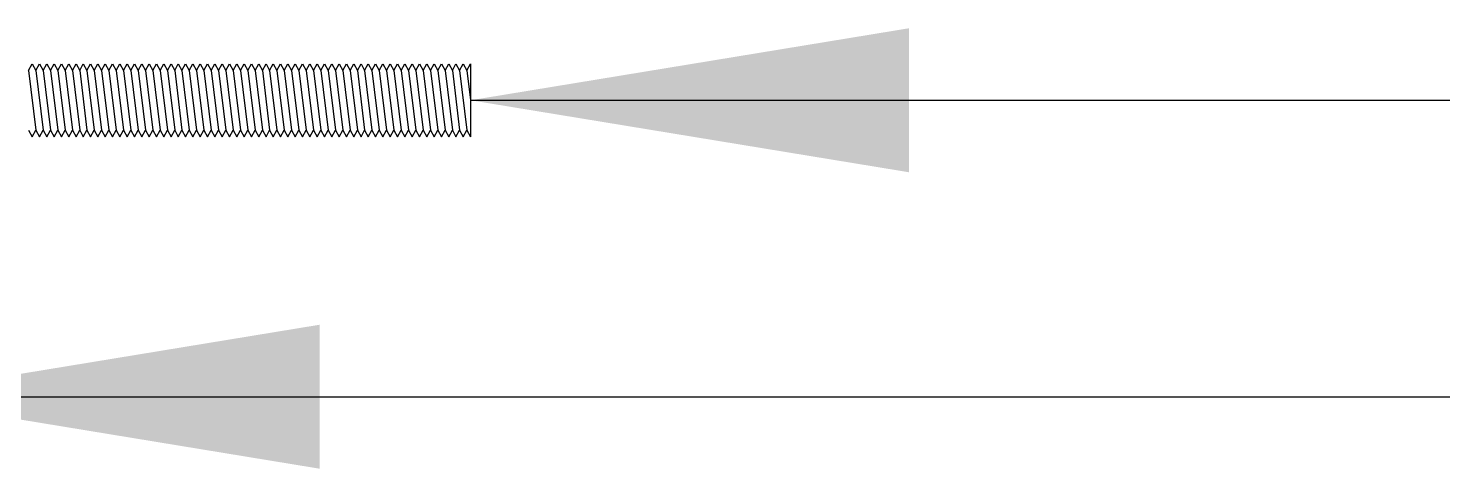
# Model space of a CAD drawing. Header units: inches. Extents: x -108 to 13185, y -10150 to 372.
# Drawn here: x 12994.22 to 13032.93, y -3369.56 to -3357.5 of the extents above; entities that cross this region are included whole.
import ezdxf

# ---------------------------------------------------------------- set-up
doc = ezdxf.new("R2010")
doc.units = ezdxf.units.IN
doc.header["$MEASUREMENT"] = 0
doc.dimstyles.get("Standard").update_dxf_attribs({"dimtxt": 14, "dimasz": 12, "dimexe": 0.18, "dimexo": 6, "dimgap": 3, "dimtad": 2, "dimtih": 1, "dimtoh": 1, "dimdec": 0, "dimzin": 0, "dimdsep": 46, "dimtxsty": 'Standard', "dimblk": 'ARCHTICK', "dimcen": 0.09, "dimadec": 0, "dimazin": 0, "dimtfac": 1, "dimtdec": 0, "dimtofl": 0, "dimtmove": 0, "dimatfit": 3, "dimfxl": 1, "dimtolj": 1, "dimtzin": 0, "dimarcsym": 0})

# ---------------------------------------------------------------- blocks, each defined once
blk = doc.blocks.new('_ArchTick')
at = {"color": 0, "linetype": 'ByBlock', "const_width": 0.15}
blk.add_lwpolyline([(-0.5, -0.5), (0.5, 0.5)], dxfattribs=at)

msp = doc.modelspace()

# ---------------------------------------------------------------- linework, layer by layer
for p, q in [((12994.227, -3358.654), (12994.327, -3358.469)), ((12994.227, -3358.654), (12994.427, -3360.285)), ((12994.327, -3358.469), (12994.427, -3358.654)), ((12994.427, -3358.654), (12994.527, -3358.469)), ((12994.427, -3358.654), (12994.627, -3360.285)), ((12994.527, -3358.469), (12994.627, -3358.654)), ((12994.627, -3358.654), (12994.727, -3358.469)), ((12994.627, -3358.654), (12994.827, -3360.285)), ((12994.727, -3358.469), (12994.827, -3358.654)), ((12994.827, -3358.654), (12994.927, -3358.469)), ((12994.827, -3358.654), (12995.027, -3360.285)), ((12994.927, -3358.469), (12995.027, -3358.654)), ((12995.027, -3358.654), (12995.127, -3358.469)), ((12995.027, -3358.654), (12995.227, -3360.285)), ((12995.127, -3358.469), (12995.227, -3358.654)), ((12995.227, -3358.654), (12995.327, -3358.469)), ((12995.227, -3358.654), (12995.427, -3360.285)), ((12995.327, -3358.469), (12995.427, -3358.654)), ((12995.427, -3358.654), (12995.527, -3358.469)), ((12995.427, -3358.654), (12995.627, -3360.285)), ((12995.527, -3358.469), (12995.627, -3358.654)), ((12995.627, -3358.654), (12995.727, -3358.469)), ((12995.627, -3358.654), (12995.827, -3360.285)), ((12995.727, -3358.469), (12995.827, -3358.654)), ((12995.827, -3358.654), (12995.927, -3358.469)), ((12995.827, -3358.654), (12996.027, -3360.285)), ((12995.927, -3358.469), (12996.027, -3358.654)), ((12996.027, -3358.654), (12996.127, -3358.469)), ((12996.027, -3358.654), (12996.227, -3360.285)), ((12996.127, -3358.469), (12996.227, -3358.654)), ((12996.227, -3358.654), (12996.327, -3358.469)), ((12996.227, -3358.654), (12996.427, -3360.285)), ((12996.327, -3358.469), (12996.427, -3358.654)), ((12996.427, -3358.654), (12996.527, -3358.469)), ((12996.427, -3358.654), (12996.627, -3360.285)), ((12996.527, -3358.469), (12996.627, -3358.654)), ((12996.627, -3358.654), (12996.727, -3358.469)), ((12996.627, -3358.654), (12996.827, -3360.285)), ((12996.727, -3358.469), (12996.827, -3358.654)), ((12996.827, -3358.654), (12996.927, -3358.469)), ((12996.827, -3358.654), (12997.027, -3360.285)), ((12996.927, -3358.469), (12997.027, -3358.654)), ((12997.027, -3358.654), (12997.127, -3358.469)), ((12997.027, -3358.654), (12997.227, -3360.285)), ((12997.127, -3358.469), (12997.227, -3358.654)), ((12997.227, -3358.654), (12997.327, -3358.469)), ((12997.227, -3358.654), (12997.427, -3360.285)), ((12997.327, -3358.469), (12997.427, -3358.654)), ((12997.427, -3358.654), (12997.527, -3358.469)), ((12997.427, -3358.654), (12997.627, -3360.285)), ((12997.527, -3358.469), (12997.627, -3358.654)), ((12997.627, -3358.654), (12997.727, -3358.469)), ((12997.627, -3358.654), (12997.827, -3360.285)), ((12997.727, -3358.469), (12997.827, -3358.654)), ((12997.827, -3358.654), (12997.927, -3358.469)), ((12997.827, -3358.654), (12998.027, -3360.285)), ((12997.927, -3358.469), (12998.027, -3358.654)), ((12998.027, -3358.654), (12998.127, -3358.469)), ((12998.027, -3358.654), (12998.227, -3360.285)), ((12998.127, -3358.469), (12998.227, -3358.654)), ((12998.227, -3358.654), (12998.327, -3358.469)), ((12998.227, -3358.654), (12998.427, -3360.285)), ((12998.327, -3358.469), (12998.427, -3358.654)), ((12998.427, -3358.654), (12998.527, -3358.469)), ((12998.427, -3358.654), (12998.627, -3360.285)), ((12998.527, -3358.469), (12998.627, -3358.654)), ((12998.627, -3358.654), (12998.727, -3358.469)), ((12998.627, -3358.654), (12998.827, -3360.285)), ((12998.727, -3358.469), (12998.827, -3358.654)), ((12998.827, -3358.654), (12998.927, -3358.469)), ((12998.827, -3358.654), (12999.027, -3360.285)), ((12998.927, -3358.469), (12999.027, -3358.654)), ((12999.027, -3358.654), (12999.127, -3358.469)), ((12999.027, -3358.654), (12999.227, -3360.285)), ((12999.127, -3358.469), (12999.227, -3358.654)), ((12999.227, -3358.654), (12999.327, -3358.469)), ((12999.227, -3358.654), (12999.427, -3360.285)), ((12999.327, -3358.469), (12999.427, -3358.654)), ((12999.427, -3358.654), (12999.527, -3358.469)), ((12999.427, -3358.654), (12999.627, -3360.285)), ((12999.527, -3358.469), (12999.627, -3358.654)), ((12999.627, -3358.654), (12999.727, -3358.469)), ((12999.627, -3358.654), (12999.827, -3360.285)), ((12999.727, -3358.469), (12999.827, -3358.654)), ((12999.827, -3358.654), (12999.927, -3358.469)), ((12999.827, -3358.654), (13000.027, -3360.285)), ((12999.927, -3358.469), (13000.027, -3358.654)), ((13000.027, -3358.654), (13000.127, -3358.469)), ((13000.027, -3358.654), (13000.227, -3360.285)), ((13000.127, -3358.469), (13000.227, -3358.654)), ((13000.227, -3358.654), (13000.327, -3358.469)), ((13000.227, -3358.654), (13000.427, -3360.285)), ((13000.327, -3358.469), (13000.427, -3358.654)), ((13000.427, -3358.654), (13000.527, -3358.469)), ((13000.427, -3358.654), (13000.627, -3360.285)), ((13000.527, -3358.469), (13000.627, -3358.654)), ((13000.627, -3358.654), (13000.727, -3358.469)), ((13000.627, -3358.654), (13000.827, -3360.285)), ((13000.727, -3358.469), (13000.827, -3358.654)), ((13000.827, -3358.654), (13000.927, -3358.469)), ((13000.827, -3358.654), (13001.027, -3360.285)), ((13000.927, -3358.469), (13001.027, -3358.654)), ((13001.027, -3358.654), (13001.127, -3358.469)), ((13001.027, -3358.654), (13001.227, -3360.285)), ((13001.127, -3358.469), (13001.227, -3358.654)), ((13001.227, -3358.654), (13001.327, -3358.469)), ((13001.227, -3358.654), (13001.427, -3360.285)), ((13001.327, -3358.469), (13001.427, -3358.654)), ((13001.427, -3358.654), (13001.527, -3358.469)), ((13001.427, -3358.654), (13001.627, -3360.285)), ((13001.527, -3358.469), (13001.627, -3358.654)), ((13001.627, -3358.654), (13001.727, -3358.469)), ((13001.627, -3358.654), (13001.827, -3360.285)), ((13001.727, -3358.469), (13001.827, -3358.654)), ((13001.827, -3358.654), (13001.927, -3358.469)), ((13001.827, -3358.654), (13002.027, -3360.285)), ((13001.927, -3358.469), (13002.027, -3358.654)), ((13002.027, -3358.654), (13002.127, -3358.469)), ((13002.027, -3358.654), (13002.227, -3360.285)), ((13002.127, -3358.469), (13002.227, -3358.654)), ((13002.227, -3358.654), (13002.327, -3358.469)), ((13002.227, -3358.654), (13002.427, -3360.285)), ((13002.327, -3358.469), (13002.427, -3358.654)), ((13002.427, -3358.654), (13002.527, -3358.469)), ((13002.427, -3358.654), (13002.627, -3360.285)), ((13002.527, -3358.469), (13002.627, -3358.654)), ((13002.627, -3358.654), (13002.727, -3358.469)), ((13002.627, -3358.654), (13002.827, -3360.285)), ((13002.727, -3358.469), (13002.827, -3358.654)), ((13002.827, -3358.654), (13002.927, -3358.469)), ((13002.827, -3358.654), (13003.027, -3360.285)), ((13002.927, -3358.469), (13003.027, -3358.654)), ((13003.027, -3358.654), (13003.127, -3358.469)), ((13003.027, -3358.654), (13003.227, -3360.285)), ((13003.127, -3358.469), (13003.227, -3358.654)), ((13003.227, -3358.654), (13003.327, -3358.469)), ((13003.227, -3358.654), (13003.427, -3360.285)), ((13003.327, -3358.469), (13003.427, -3358.654)), ((13003.427, -3358.654), (13003.527, -3358.469)), ((13003.427, -3358.654), (13003.627, -3360.285)), ((13003.527, -3358.469), (13003.627, -3358.654)), ((13003.627, -3358.654), (13003.727, -3358.469)), ((13003.627, -3358.654), (13003.827, -3360.285)), ((13003.727, -3358.469), (13003.827, -3358.654)), ((13003.827, -3358.654), (13003.927, -3358.469)), ((13003.827, -3358.654), (13004.027, -3360.285)), ((13003.927, -3358.469), (13004.027, -3358.654)), ((13004.027, -3358.654), (13004.127, -3358.469)), ((13004.027, -3358.654), (13004.227, -3360.285)), ((13004.127, -3358.469), (13004.227, -3358.654)), ((13004.227, -3358.654), (13004.327, -3358.469)), ((13004.227, -3358.654), (13004.427, -3360.285)), ((13004.327, -3358.469), (13004.427, -3358.654)), ((13004.427, -3358.654), (13004.527, -3358.469)), ((13004.427, -3358.654), (13004.627, -3360.285)), ((13004.527, -3358.469), (13004.627, -3358.654)), ((13004.627, -3358.654), (13004.727, -3358.469)), ((13004.627, -3358.654), (13004.827, -3360.285)), ((13004.727, -3358.469), (13004.827, -3358.654)), ((13004.827, -3358.654), (13004.927, -3358.469)), ((13004.827, -3358.654), (13005.027, -3360.285)), ((13004.927, -3358.469), (13005.027, -3358.654)), ((13005.027, -3358.654), (13005.127, -3358.469)), ((13005.027, -3358.654), (13005.227, -3360.285)), ((13005.127, -3358.469), (13005.227, -3358.654)), ((13005.227, -3358.654), (13005.327, -3358.469)), ((13005.227, -3358.654), (13005.427, -3360.285)), ((13005.327, -3358.469), (13005.427, -3358.654)), ((13005.427, -3358.654), (13005.527, -3358.469)), ((13005.427, -3358.654), (13005.627, -3360.285)), ((13005.527, -3358.469), (13005.627, -3358.654)), ((13005.627, -3358.654), (13005.727, -3358.469)), ((13005.627, -3358.654), (13005.827, -3360.285)), ((13005.727, -3358.469), (13005.827, -3358.654)), ((13005.827, -3358.654), (13005.927, -3358.469)), ((13005.827, -3358.654), (13006.027, -3360.285)), ((13005.927, -3358.469), (13006.027, -3358.654)), ((13006.027, -3358.654), (13006.127, -3358.469)), ((13006.027, -3358.654), (13006.227, -3360.285)), ((13006.127, -3358.469), (13006.227, -3358.654)), ((13006.127, -3358.469), (13006.227, -3358.654)), ((13006.227, -3358.654), (13006.327, -3358.469)), ((13006.227, -3358.654), (13006.327, -3358.469)), ((13006.227, -3358.654), (13006.327, -3359.469)), ((13006.327, -3358.469), (13006.327, -3360.469)), ((12994.227, -3360.285), (12994.327, -3360.469)), ((12994.327, -3360.469), (12994.427, -3360.285)), ((12994.427, -3360.285), (12994.527, -3360.469)), ((12994.527, -3360.469), (12994.627, -3360.285)), ((12994.627, -3360.285), (12994.727, -3360.469)), ((12994.727, -3360.469), (12994.827, -3360.285)), ((12994.827, -3360.285), (12994.927, -3360.469)), ((12994.927, -3360.469), (12995.027, -3360.285)), ((12995.027, -3360.285), (12995.127, -3360.469)), ((12995.127, -3360.469), (12995.227, -3360.285)), ((12995.227, -3360.285), (12995.327, -3360.469)), ((12995.327, -3360.469), (12995.427, -3360.285)), ((12995.427, -3360.285), (12995.527, -3360.469)), ((12995.527, -3360.469), (12995.627, -3360.285)), ((12995.627, -3360.285), (12995.727, -3360.469)), ((12995.727, -3360.469), (12995.827, -3360.285)), ((12995.827, -3360.285), (12995.927, -3360.469)), ((12995.927, -3360.469), (12996.027, -3360.285)), ((12996.027, -3360.285), (12996.127, -3360.469)), ((12996.127, -3360.469), (12996.227, -3360.285)), ((12996.227, -3360.285), (12996.327, -3360.469)), ((12996.327, -3360.469), (12996.427, -3360.285)), ((12996.427, -3360.285), (12996.527, -3360.469)), ((12996.527, -3360.469), (12996.627, -3360.285)), ((12996.627, -3360.285), (12996.727, -3360.469)), ((12996.727, -3360.469), (12996.827, -3360.285)), ((12996.827, -3360.285), (12996.927, -3360.469)), ((12996.927, -3360.469), (12997.027, -3360.285)), ((12997.027, -3360.285), (12997.127, -3360.469)), ((12997.127, -3360.469), (12997.227, -3360.285)), ((12997.227, -3360.285), (12997.327, -3360.469)), ((12997.327, -3360.469), (12997.427, -3360.285)), ((12997.427, -3360.285), (12997.527, -3360.469)), ((12997.527, -3360.469), (12997.627, -3360.285)), ((12997.627, -3360.285), (12997.727, -3360.469)), ((12997.727, -3360.469), (12997.827, -3360.285)), ((12997.827, -3360.285), (12997.927, -3360.469)), ((12997.927, -3360.469), (12998.027, -3360.285)), ((12998.027, -3360.285), (12998.127, -3360.469)), ((12998.127, -3360.469), (12998.227, -3360.285)), ((12998.227, -3360.285), (12998.327, -3360.469)), ((12998.327, -3360.469), (12998.427, -3360.285)), ((12998.427, -3360.285), (12998.527, -3360.469)), ((12998.527, -3360.469), (12998.627, -3360.285)), ((12998.627, -3360.285), (12998.727, -3360.469)), ((12998.727, -3360.469), (12998.827, -3360.285)), ((12998.827, -3360.285), (12998.927, -3360.469)), ((12998.927, -3360.469), (12999.027, -3360.285)), ((12999.027, -3360.285), (12999.127, -3360.469)), ((12999.127, -3360.469), (12999.227, -3360.285)), ((12999.227, -3360.285), (12999.327, -3360.469)), ((12999.327, -3360.469), (12999.427, -3360.285)), ((12999.427, -3360.285), (12999.527, -3360.469)), ((12999.527, -3360.469), (12999.627, -3360.285)), ((12999.627, -3360.285), (12999.727, -3360.469)), ((12999.727, -3360.469), (12999.827, -3360.285)), ((12999.827, -3360.285), (12999.927, -3360.469)), ((12999.927, -3360.469), (13000.027, -3360.285)), ((13000.027, -3360.285), (13000.127, -3360.469)), ((13000.127, -3360.469), (13000.227, -3360.285)), ((13000.227, -3360.285), (13000.327, -3360.469)), ((13000.327, -3360.469), (13000.427, -3360.285)), ((13000.427, -3360.285), (13000.527, -3360.469)), ((13000.527, -3360.469), (13000.627, -3360.285)), ((13000.627, -3360.285), (13000.727, -3360.469)), ((13000.727, -3360.469), (13000.827, -3360.285)), ((13000.827, -3360.285), (13000.927, -3360.469)), ((13000.927, -3360.469), (13001.027, -3360.285)), ((13001.027, -3360.285), (13001.127, -3360.469)), ((13001.127, -3360.469), (13001.227, -3360.285)), ((13001.227, -3360.285), (13001.327, -3360.469)), ((13001.327, -3360.469), (13001.427, -3360.285)), ((13001.427, -3360.285), (13001.527, -3360.469)), ((13001.527, -3360.469), (13001.627, -3360.285)), ((13001.627, -3360.285), (13001.727, -3360.469)), ((13001.727, -3360.469), (13001.827, -3360.285)), ((13001.827, -3360.285), (13001.927, -3360.469)), ((13001.927, -3360.469), (13002.027, -3360.285)), ((13002.027, -3360.285), (13002.127, -3360.469)), ((13002.127, -3360.469), (13002.227, -3360.285)), ((13002.227, -3360.285), (13002.327, -3360.469)), ((13002.327, -3360.469), (13002.427, -3360.285)), ((13002.427, -3360.285), (13002.527, -3360.469)), ((13002.527, -3360.469), (13002.627, -3360.285)), ((13002.627, -3360.285), (13002.727, -3360.469)), ((13002.727, -3360.469), (13002.827, -3360.285)), ((13002.827, -3360.285), (13002.927, -3360.469)), ((13002.927, -3360.469), (13003.027, -3360.285)), ((13003.027, -3360.285), (13003.127, -3360.469)), ((13003.127, -3360.469), (13003.227, -3360.285)), ((13003.227, -3360.285), (13003.327, -3360.469)), ((13003.327, -3360.469), (13003.427, -3360.285)), ((13003.427, -3360.285), (13003.527, -3360.469)), ((13003.527, -3360.469), (13003.627, -3360.285)), ((13003.627, -3360.285), (13003.727, -3360.469)), ((13003.727, -3360.469), (13003.827, -3360.285)), ((13003.827, -3360.285), (13003.927, -3360.469)), ((13003.927, -3360.469), (13004.027, -3360.285)), ((13004.027, -3360.285), (13004.127, -3360.469)), ((13004.127, -3360.469), (13004.227, -3360.285)), ((13004.227, -3360.285), (13004.327, -3360.469)), ((13004.327, -3360.469), (13004.427, -3360.285)), ((13004.427, -3360.285), (13004.527, -3360.469)), ((13004.527, -3360.469), (13004.627, -3360.285)), ((13004.627, -3360.285), (13004.727, -3360.469)), ((13004.727, -3360.469), (13004.827, -3360.285)), ((13004.827, -3360.285), (13004.927, -3360.469)), ((13004.927, -3360.469), (13005.027, -3360.285)), ((13005.027, -3360.285), (13005.127, -3360.469)), ((13005.127, -3360.469), (13005.227, -3360.285)), ((13005.227, -3360.285), (13005.327, -3360.469)), ((13005.327, -3360.469), (13005.427, -3360.285)), ((13005.427, -3360.285), (13005.527, -3360.469)), ((13005.527, -3360.469), (13005.627, -3360.285)), ((13005.627, -3360.285), (13005.727, -3360.469)), ((13005.727, -3360.469), (13005.827, -3360.285)), ((13005.827, -3360.285), (13005.927, -3360.469)), ((13005.927, -3360.469), (13006.027, -3360.285)), ((13006.027, -3360.285), (13006.127, -3360.469)), ((13006.127, -3360.469), (13006.227, -3360.285)), ((13006.127, -3360.469), (13006.227, -3360.285)), ((13006.227, -3360.285), (13006.327, -3360.469)), ((13006.227, -3360.285), (13006.327, -3360.469))]:
    msp.add_line(p, q)

# ---------------------------------------------------------------- leaders
at = {"annotation_type": 0, "has_hookline": 1, "hookline_direction": 0}
for points, text_width in [([(13006.327, -3359.469), (13036.698, -3359.469)], 26), ([(12990.198, -3367.591), (13036.698, -3367.591)], 23)]:
    msp.add_leader(points, dimstyle='Standard', override={"dimgap": 0.09, "dimtad": 0}, dxfattribs=dict(at, text_width=text_width))

doc.saveas('drawing.dxf')
